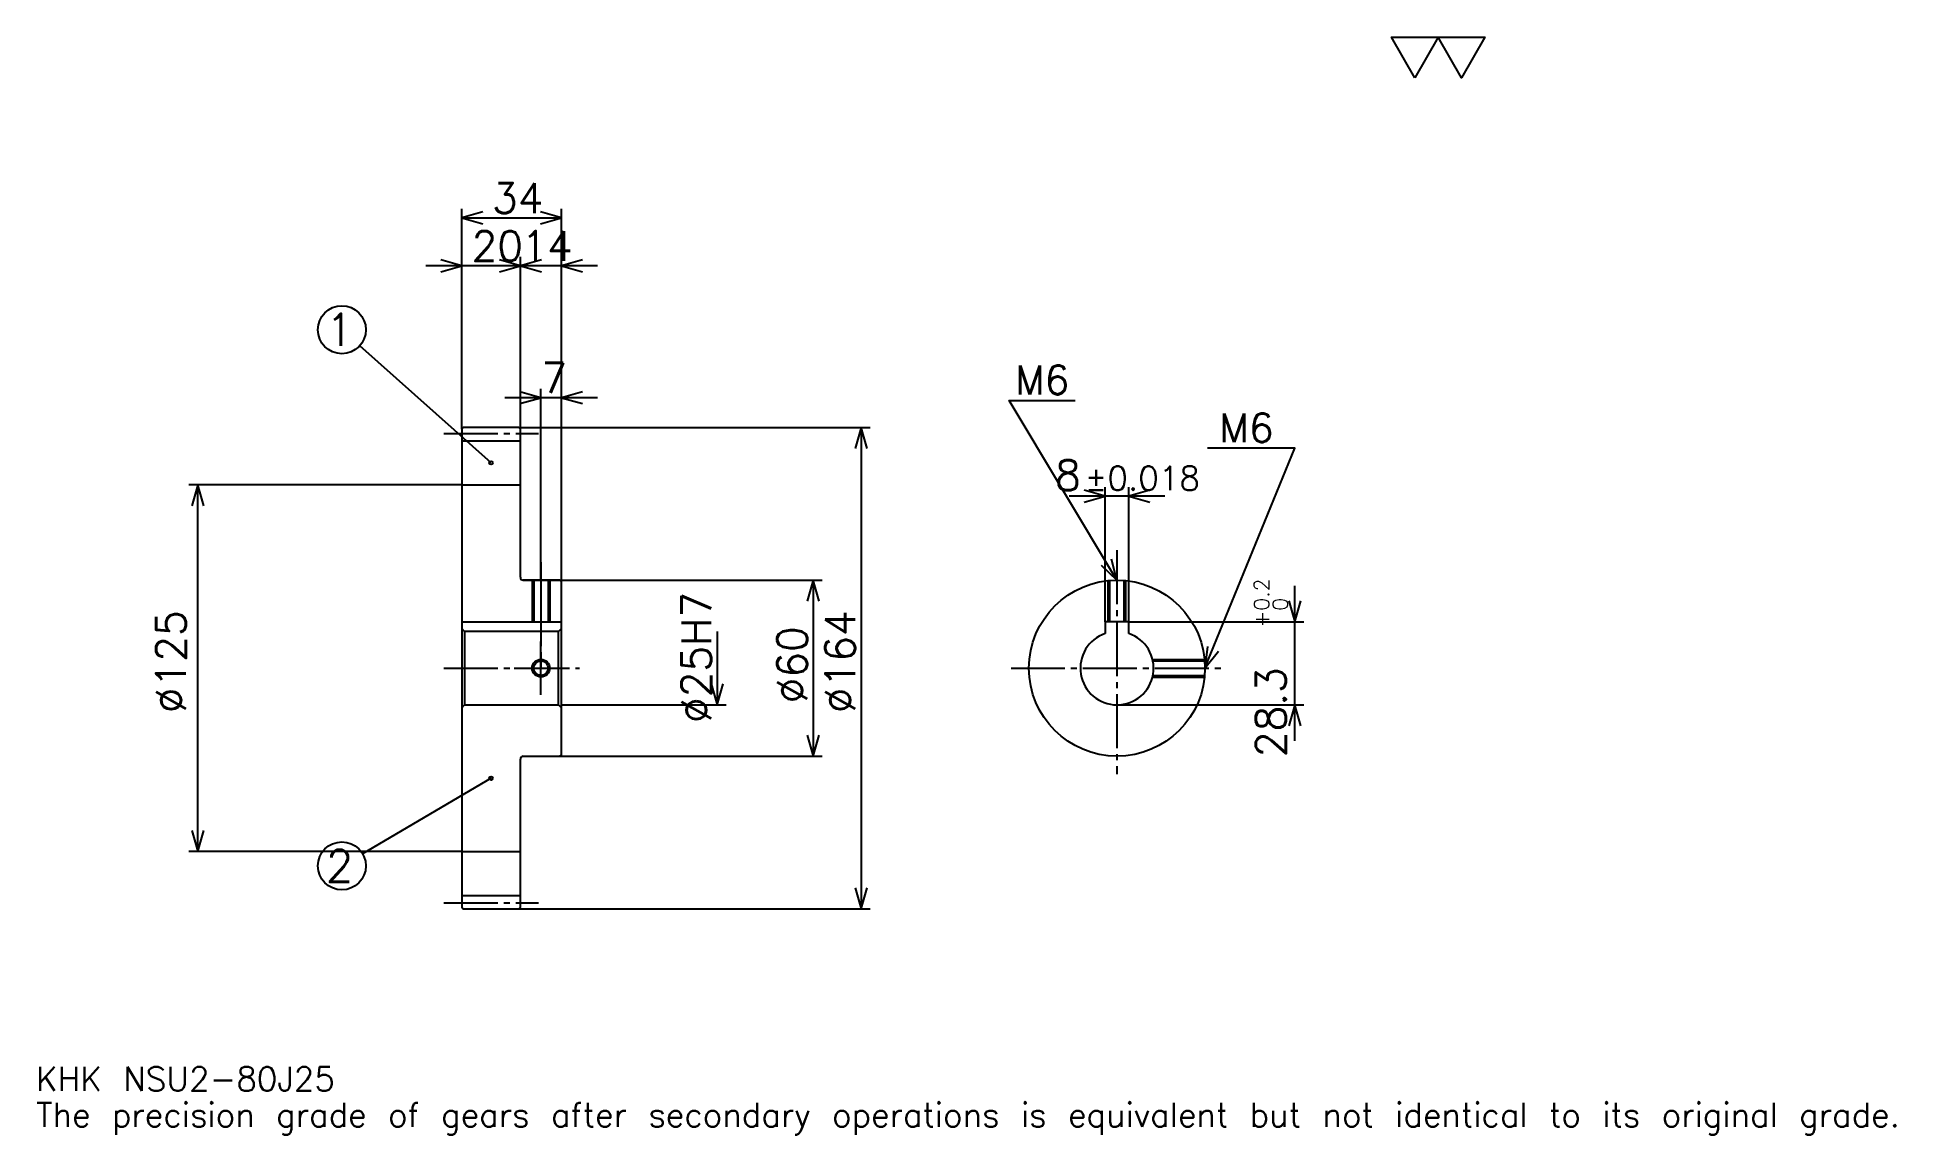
# Model space of a CAD drawing. Extents: x 21 to 654, y 7 to 382.
import ezdxf

# ---------------------------------------------------------------- set-up
doc = ezdxf.new("R2010")
doc.units = 0
doc.linetypes.add('DASHDOT', pattern=[24.521738, 18.391304, -2.043478, 2.043478, -2.043478])
doc.layers.get('0').update_dxf_attribs({"linetype": 'CONTINUOUS'})
doc.layers.add('DASHDOT', color=6, linetype='DASHDOT')
doc.styles.add('KANJI', font='TXT', dxfattribs={"bigfont": 'BIGFONT'})

msp = doc.modelspace()

# ---------------------------------------------------------------- linework, layer by layer
at = {"color": 5}
for p, q in [((165.521729, 248.543488), (165.521729, 323.130432)), ((165.521729, 320.065216), (199.521729, 320.065216)), ((199.521729, 248.543488), (199.521729, 323.130432)), ((185.521729, 248.543488), (185.521729, 306.782623)), ((197.782593, 303.717407), (153.260864, 303.717407)), ((211.782593, 303.717407), (173.260864, 303.717407)), ((175.521729, 236.543488), (130.75235, 276.472412)), ((192.521729, 248.543488), (192.521729, 261.826111)), ((211.782593, 258.760864), (180.260864, 258.760864)), ((165.521729, 248.043488), (165.521729, 248.543488)), ((185.021729, 248.543488), (199.521729, 248.543488)), ((185.521729, 248.043488), (185.521729, 248.543488)), ((192.521729, 196.543488), (192.521729, 248.543488)), ((192.521729, 196.543488), (192.521729, 248.543488)), ((199.521729, 248.543488), (304.760864, 248.543488)), ((199.521729, 196.043488), (199.521729, 248.543488)), ((301.695648, 248.543488), (301.695648, 84.543488)), ((165.521729, 229.043488), (72.543472, 229.043488)), ((75.608688, 104.043488), (75.608688, 229.043488)), ((384.913025, 182.343491), (384.913025, 228.217407)), ((392.913025, 182.343491), (392.913025, 228.217407)), ((405.173889, 225.152191), (372.652161, 225.152191)), ((186.521729, 196.543488), (199.521729, 196.543488)), ((199.521729, 196.543488), (288.413025, 196.543488)), ((285.347809, 196.543488), (285.347809, 136.543488)), ((449.565216, 141.782623), (449.565216, 194.604355)), ((252.652161, 179.043488), (252.652161, 154.043488)), ((392.913025, 182.343491), (452.630432, 182.343491)), ((199.521729, 154.043488), (255.717377, 154.043488)), ((388.913025, 154.043488), (452.630432, 154.043488)), ((186.521729, 136.543488), (199.521729, 136.543488)), ((199.521729, 136.543488), (288.413025, 136.543488)), ((175.521729, 129.043488), (131.70079, 103.312729)), ((165.521729, 104.043488), (72.543472, 104.043488)), ((185.021729, 84.543488), (199.521729, 84.543488)), ((199.521729, 84.543488), (304.760864, 84.543488))]:
    msp.add_line(p, q, dxfattribs=at)
at = {"color": 4}
for p, q in [((165.521729, 244.043488), (185.521729, 244.043488)), ((165.521729, 229.043488), (185.521729, 229.043488)), ((165.521729, 182.343491), (199.521729, 182.343491)), ((166.521729, 179.043488), (166.521729, 154.043488)), ((198.521729, 179.043488), (199.521729, 180.043488)), ((198.521729, 154.043488), (199.521729, 153.043488)), ((165.521729, 104.043488), (185.521729, 104.043488)), ((165.521729, 89.043488), (185.521729, 89.043488))]:
    msp.add_line(p, q, dxfattribs=at)
at = {"color": 7}
msp.add_lwpolyline([(490.434784, 367.82608), (482.46521, 381.639984), (514.343506, 381.639984), (506.373901, 367.82608), (498.404358, 381.639984), (490.434784, 367.82608)], dxfattribs=at)
at = {"color": 5}
for points in [[(172.673904, 322.108704), (165.521729, 320.065216), (172.673904, 318.021729)], [(192.369553, 318.021729), (199.521729, 320.065216), (192.369553, 322.108704)], [(158.369553, 301.67395), (165.521729, 303.717407), (158.369553, 305.760864)], [(178.369553, 301.67395), (185.521729, 303.717407), (178.369553, 305.760864)], [(192.673904, 305.760864), (185.521729, 303.717407), (192.673904, 301.67395)], [(206.673904, 305.760864), (199.521729, 303.717407), (206.673904, 301.67395)], [(185.369553, 256.717407), (192.521729, 258.760864), (185.369553, 260.804352)], [(206.673904, 260.804352), (199.521729, 258.760864), (206.673904, 256.717407)], [(388.913025, 196.543488), (352.130432, 257.847839), (374.608704, 257.847839)], [(303.739136, 241.391312), (301.695648, 248.543488), (299.652161, 241.391312)], [(418.913025, 166.543488), (449.565216, 241.5), (419.730408, 241.5)], [(77.652168, 221.891312), (75.608688, 229.043488), (73.565208, 221.891312)], [(377.760864, 223.108704), (384.913025, 225.152191), (377.760864, 227.195663)], [(400.065216, 227.195663), (392.913025, 225.152191), (400.065216, 223.108704)], [(383.481018, 201.625061), (388.913025, 196.543488), (386.985535, 203.727783)], [(287.391296, 189.391312), (285.347809, 196.543488), (283.304321, 189.391312)], [(447.521729, 189.495667), (449.565216, 182.343491), (451.608704, 189.495667)], [(419.72876, 173.936996), (418.913025, 166.543488), (423.511627, 172.39006)], [(250.608673, 161.195663), (252.652161, 154.043488), (254.695648, 161.195663)], [(451.608704, 146.891312), (449.565216, 154.043488), (447.521729, 146.891312)], [(283.304321, 143.695663), (285.347809, 136.543488), (287.391296, 143.695663)], [(73.565208, 111.195663), (75.608688, 104.043488), (77.652168, 111.195663)], [(299.652161, 91.695663), (301.695648, 84.543488), (303.739136, 91.695663)]]:
    msp.add_lwpolyline(points, dxfattribs=at)
at = {"color": 4}
for points in [[(185.521729, 197.543488), (185.521729, 248.043488), (185.021729, 248.543488), (166.021729, 248.543488), (165.521729, 248.043488), (165.521729, 153.043488)], [(186.521729, 136.543488), (199.021729, 136.543488), (199.521729, 137.043488), (199.521729, 196.043488), (199.021729, 196.543488), (186.521729, 196.543488)], [(189.521729, 196.543488), (189.521729, 182.343491)], [(190.061737, 196.543488), (190.061737, 182.343491)], [(194.98172, 196.543488), (194.98172, 182.343491)], [(195.521729, 196.543488), (195.521729, 182.343491)], [(386.453033, 182.343491), (386.453033, 196.442459)], [(391.373047, 182.343491), (391.373047, 196.442459)], [(385.913025, 182.343491), (385.913025, 196.393112)], [(391.913025, 182.343491), (391.913025, 196.393112)], [(165.521729, 153.043488), (166.521729, 154.043488), (198.521729, 154.043488), (198.521729, 179.043488), (166.521729, 179.043488), (165.521729, 180.043488)], [(392.913025, 178.3862), (392.913025, 182.343491), (384.913025, 182.343491), (384.913025, 178.3862)], [(401.047699, 169.543488), (418.762665, 169.543488)], [(401.168579, 169.003494), (418.812012, 169.003494)], [(401.047699, 163.543488), (418.762665, 163.543488)], [(401.168579, 164.083481), (418.812012, 164.083481)], [(165.521729, 153.043488), (165.521729, 85.043488), (166.021729, 84.543488), (185.021729, 84.543488), (185.521729, 85.043488), (185.521729, 135.543488)]]:
    msp.add_lwpolyline(points, dxfattribs=at)
at = {"color": 5}
for centre, radius in [((124.652161, 281.913055), 8.173913), ((175.521729, 236.543488), 0.613044), ((175.521729, 129.043488), 0.613044), ((124.652161, 99.17392), 8.173913)]:
    msp.add_circle(centre, radius, dxfattribs=at)
at = {"color": 4}
for centre, radius in [((388.913025, 166.543488), 30), ((192.521729, 166.543488), 2.46)]:
    msp.add_circle(centre, radius, dxfattribs=at)
at = {"color": 7}
msp.add_circle((192.521729, 166.543488), 3, dxfattribs=at)
at = {"color": 4}
for centre, radius, start, end in [((186.521729, 197.543488), 1, 180, 270), ((388.913025, 166.543488), 12.5, 108.662925185, 71.337074815), ((186.521729, 135.543488), 1, 90, 180)]:
    msp.add_arc(centre, radius, start, end, dxfattribs=at)
at = {"layer": 'DASHDOT', "color": 7}
for p, q in [((159.391296, 246.543488), (191.652161, 246.543488)), ((388.913025, 206.76088), (388.913025, 130.413055)), ((192.521729, 196.543488), (192.521729, 166.543488)), ((159.391296, 166.543488), (205.652161, 166.543488)), ((352.782593, 166.543488), (425.043457, 166.543488)), ((159.391296, 86.543488), (191.652161, 86.543488))]:
    msp.add_line(p, q, dxfattribs=at)
for points in [[(192.521729, 202.67392), (192.521729, 176.213058)], [(192.521729, 157.413055), (192.521729, 175.67392)], [(183.391296, 166.543488), (201.652161, 166.543488)]]:
    msp.add_lwpolyline(points, dxfattribs=at)

# ---------------------------------------------------------------- texts
at = {"color": 7, "style": 'KANJI'}
for s, height, p in [('34', 10.217391, (175.880432, 321.700012)), ('20', 10.217391, (168.880417, 305.352173)), ('14', 10.217391, (185.880432, 305.352173)), ('1', 10.898551, (119.202888, 276.463776)), ('7', 10.217391, (192.70108, 260.39566)), ('M6', 9.808696, (354.173889, 259.891296)), ('M6', 9.808696, (423.817383, 243.543488)), ('8', 10.217391, (367.822327, 227.195663)), ('%%p0.018', 8.173913, (377.936279, 227.195663)), ('2', 10.898551, (119.202888, 93.724648)), ('KHK NSU2-80J25', 8.173913, (20.434782, 22.47826)), ('The precision grade of gears after secondary operations is equivalent but not identical to its original grade.', 8.173913, (20.434782, 10.217391))]:
    msp.add_text(s, height=height, dxfattribs=at).set_placement(p)
for s, height, p in [('0.2', 5.108696, (440.778259, 186.176697)), ('%%c25H7', 10.217391, (250.608673, 147.896744)), ('%%c125', 10.217391, (71.521729, 151.217407)), ('%%c164', 10.217391, (299.652161, 151.217407)), ('+', 5.108696, (440.778259, 180.454956)), ('0', 5.108696, (447.113037, 186.176697)), ('%%c60', 10.217391, (283.304321, 154.538055)), ('28.3', 10.217391, (446.5, 136.230042))]:
    msp.add_text(s, height=height, rotation=90, dxfattribs=at).set_placement(p)

doc.saveas('drawing.dxf')
